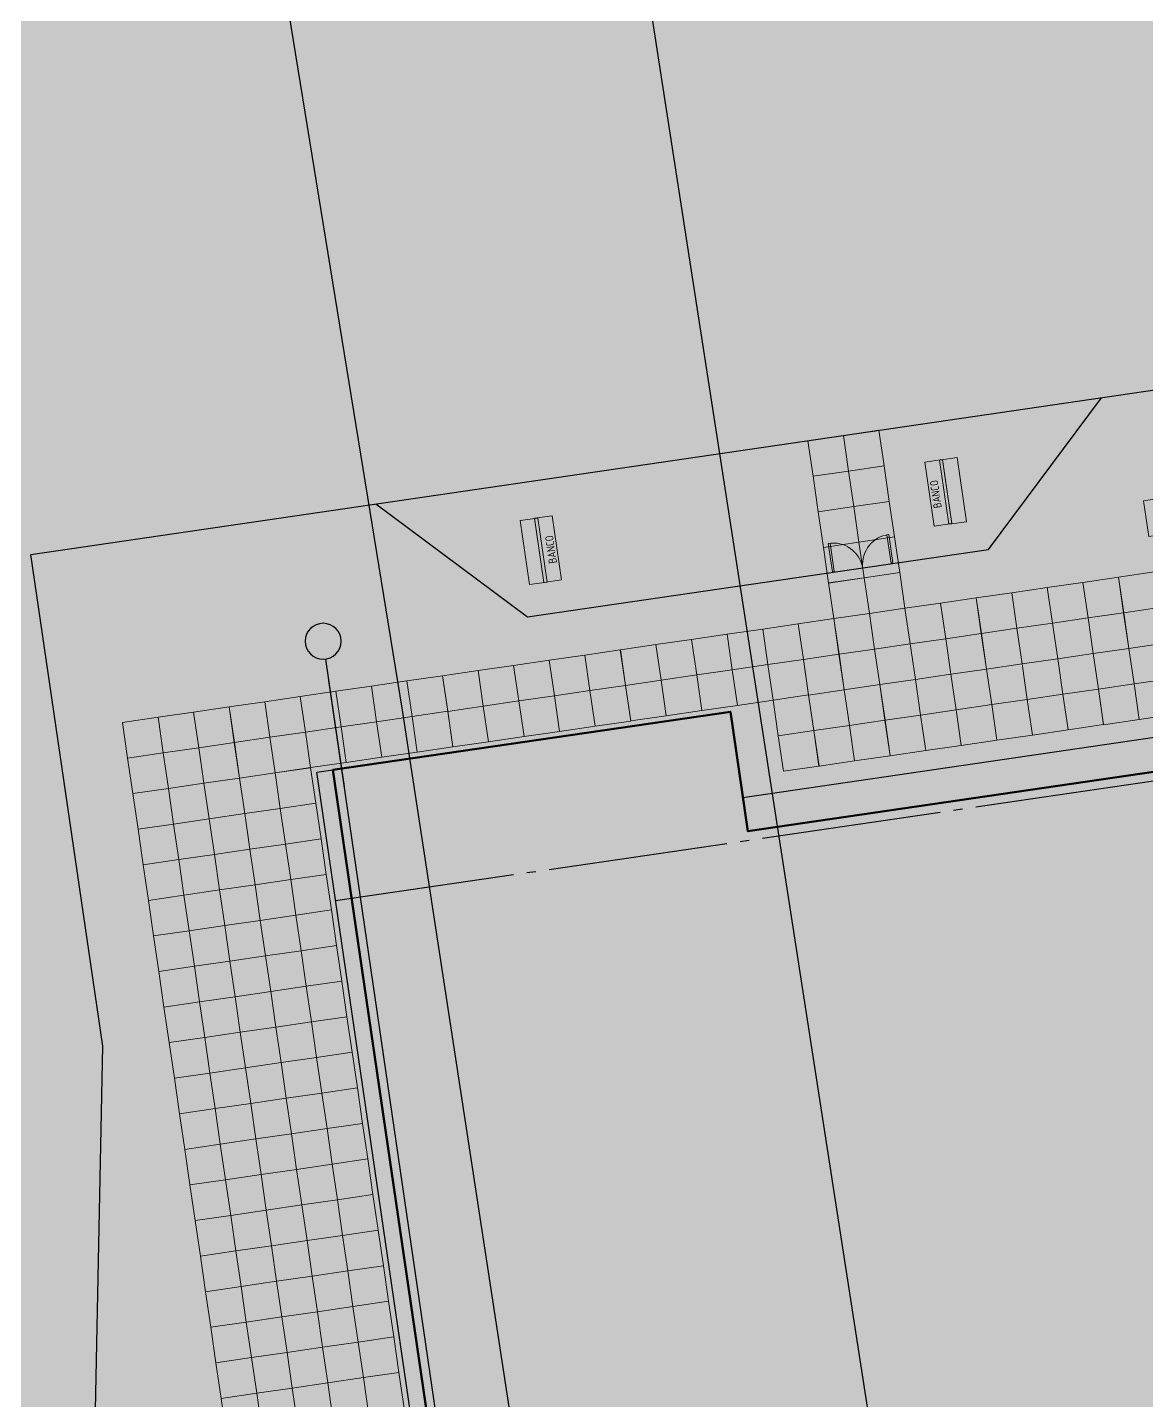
# Model space of a CAD drawing. Header units: metres. Extents: x 2 to 659295185, y -28 to 1124222152.
# Drawn here: x 658552.33 to 658583.47, y 1124513.57 to 1124551.76 of the extents above; entities that cross this region are included whole.
import ezdxf

# ---------------------------------------------------------------- set-up
doc = ezdxf.new("R2010")
doc.units = ezdxf.units.M
doc.header["$MEASUREMENT"] = 0
doc.linetypes.add('GOST2.303 5', pattern=[24, 20, -1.5, 1, -1.5])
doc.layers.add('AREA ACERA', color=7, linetype='CONTINUOUS', lineweight=15, true_color=0xfbe193)
doc.layers.add('parcela escuela', color=7, linetype='CONTINUOUS', lineweight=9, true_color=0xfffbf0)
doc.layers.add('area verde', color=76, linetype='CONTINUOUS', lineweight=13)
doc.layers.add('ESCUELA', color=7, linetype='CONTINUOUS', lineweight=15)
doc.layers.add('MANZANA', color=30, linetype='CONTINUOUS')
doc.styles.add("PG'''Edf$0$Arial", font='arial.ttf')
doc.styles.add('ROMANS', font='romans.shx', dxfattribs={"height": 7.5})
doc.linetypes.add('FENCELINE2', pattern='A,0.25,-0.1,[132,ltypeshp.shx,S=0.1,R=0,X=-0.1,Y=0],-0.1,1', length=1.45)

# ---------------------------------------------------------------- blocks, each defined once
blk = doc.blocks.new('Escuela')
at = {"layer": 'ESCUELA', "linetype": 'Continuous', "lineweight": 0}
blk.add_hatch(color=252, dxfattribs=at).paths.add_polyline_path([(259679, 202065), (259679, 211065), (256079, 211065), (256079, 213365), (219579, 213366), (219578, 191506), (230758, 191506), (230759, 194866), (256079, 194865), (256079, 202065)])
at = {"layer": 'ESCUELA', "color": 1, "lineweight": 25}
for p, q in [((219829, 214316), (219828, 189033)), ((259492, 213115), (262229, 213115)), ((259492, 213115), (261529, 213115)), ((259491, 195115), (262229, 195115)), ((259491, 195115), (261529, 195115)), ((219828, 191506), (219828, 189033)), ((259428, 190518), (259428, 189032)), ((259428, 190518), (259428, 189032))]:
    blk.add_line(p, q, dxfattribs=at)
at = {"layer": 'ESCUELA', "color": 1, "ltscale": 3.333333}
for p, q in [((259492, 213115), (262229, 213115)), ((259492, 213115), (261529, 213115)), ((259491, 195115), (262229, 195115)), ((259491, 195115), (261529, 195115)), ((219828, 191506), (219828, 189033)), ((219828, 191506), (219828, 189033)), ((259428, 190518), (259428, 189032)), ((259428, 190518), (259428, 189032))]:
    blk.add_line(p, q, dxfattribs=at)
at = {"layer": 'ESCUELA', "color": 5, "lineweight": 30, "ltscale": 100}
blk.add_lwpolyline([(256529, 211515), (256529, 214315), (219129, 214316), (219128, 191506), (230758, 191506), (230759, 193916), (256529, 193915), (256529, 201615), (260129, 201615), (260129, 211515), (256529, 211515)], close=True, dxfattribs=at)
at = {"layer": 'ESCUELA', "color": 1, "linetype": 'GOST2.303 5', "lineweight": 25, "ltscale": 250}
for points in [[(219129, 213116), (256529, 213115), (259429, 213115), (262533, 213115)], [(259429, 213115), (259429, 202065), (259428, 189975), (259428, 188426)], [(219129, 195116), (256079, 195115), (259429, 195115), (262532, 195115)]]:
    blk.add_lwpolyline(points, dxfattribs=at)
at = {"layer": 'ESCUELA', "color": 7, "lineweight": 70, "ltscale": 0.033333}
blk.add_lwpolyline([(259679, 202065), (259679, 211065), (256079, 211065), (256079, 213365), (219579, 213366), (219578, 191506), (230758, 191506), (230759, 194866), (256079, 194865), (256079, 202065), (259679, 202065)], close=True, dxfattribs=at)
at = {"layer": 'ESCUELA', "color": 1, "linetype": 'GOST2.303 5', "lineweight": 25, "ltscale": 100}
blk.add_lwpolyline([(219828, 192006), (219828, 191506), (219828, 189976), (219828, 188428)], dxfattribs=at)
at = {"layer": 'ESCUELA', "color": 1, "linetype": 'Continuous', "lineweight": 25, "ltscale": 100}
for centre in [(263033, 213115), (263032, 195115), (219828, 187928), (259428, 187926)]:
    blk.add_circle(centre, 500, dxfattribs=at)
at = {"layer": 'ESCUELA', "color": 1, "linetype": 'Continuous', "insert": (230896, 201824), "char_height": 1.75, "width": 40.75, "attachment_point": 5, "rotation": 197.7917, "style": "PG'''Edf$0$Arial"}
blk.add_mtext('Escuela bolivariana{\\C6; }', dxfattribs=at)

msp = doc.modelspace()

# ---------------------------------------------------------------- hatches: boundary and pattern name
at = {"layer": 'AREA ACERA'}
h = msp.add_hatch(color=256, dxfattribs=at)
h.dxf.hatch_style = 1
edge = h.paths.add_edge_path()
edge.add_line((658559.65, 1124455.9139), (658562.3168, 1124437.674))
edge.add_line((658562.3168, 1124437.674), (658561.1295, 1124437.5004))
edge.add_line((658561.1295, 1124437.5004), (658561.5635, 1124434.532))
edge.add_line((658561.5635, 1124434.532), (658562.7507, 1124434.7055))
edge.add_line((658562.7507, 1124434.7055), (658567.8576, 1124399.7773))
edge.add_line((658567.8576, 1124399.7773), (658569.6385, 1124400.0377))
edge.add_line((658569.6385, 1124400.0377), (658561.3585, 1124456.6712))
edge.add_line((658561.3585, 1124456.6712), (658561.1606, 1124456.6423))
edge.add_arc((658561.5656, 1124453.8717), 2.8, 98.31808, 133.16799)
edge = h.paths.add_edge_path()
edge.add_line((658557.9101, 1124467.8139), (658558.651, 1124462.7458))
edge.add_arc((658559.9019, 1124465.2508), 2.8, 243.46515, 278.31808)
edge.add_line((658560.307, 1124462.4803), (658560.5049, 1124462.5092))
edge.add_line((658560.5049, 1124462.5092), (658559.6181, 1124468.5712))
edge.add_line((658559.6181, 1124468.5712), (658559.4197, 1124468.5422))
edge.add_arc((658559.826, 1124465.7715), 2.8004, 98.34305, 133.16976)
edge = h.paths.add_edge_path()
edge.add_line((658536.3313, 1124607.3073), (658551.1174, 1124609.4691))
edge.add_line((658551.1174, 1124609.4691), (658551.203, 1124609.0798))
edge.add_arc((658547.7786, 1124608.3269), 3.5062, -10.87165, 12.40028, ccw=False)
edge.add_line((658551.2219, 1124607.6656), (658539.532, 1124605.9564))
edge.add_line((658539.532, 1124605.9564), (658546.1885, 1124560.4282))
edge.add_line((658546.1885, 1124560.4282), (658549.3183, 1124552.8171))
edge.add_line((658549.3183, 1124552.8171), (658584.7438, 1124557.9966))
edge.add_line((658584.7438, 1124557.9966), (658587.0585, 1124542.1649))
edge.add_line((658587.0585, 1124542.1649), (658552.4266, 1124537.102))
edge.add_line((658552.4266, 1124537.102), (658554.4268, 1124523.4197))
edge.add_line((658554.4268, 1124523.4197), (658554.0868, 1124506.4069))
edge.add_line((658554.0868, 1124506.4069), (658558.765, 1124474.4093))
edge.add_line((658558.765, 1124474.4093), (658558.5671, 1124474.3804))
edge.add_arc((658558.162, 1124477.1509), 2.8, 243.46526, 278.31808, ccw=False)
edge.add_line((658556.9112, 1124474.6459), (658553.7523, 1124496.2513))
edge.add_line((658553.7523, 1124496.2513), (658552.5651, 1124496.0777))
edge.add_line((658552.5651, 1124496.0777), (658552.3047, 1124497.8587))
edge.add_line((658552.3047, 1124497.8587), (658553.492, 1124498.0323))
edge.add_line((658553.492, 1124498.0323), (658551.2283, 1124513.515))
edge.add_line((658551.2283, 1124513.515), (658551.4225, 1124523.2314))
edge.add_line((658551.4225, 1124523.2314), (658547.6608, 1124548.9598))
edge.add_line((658547.6608, 1124548.9598), (658545.1553, 1124555.0526))
edge.add_line((658545.1553, 1124555.0526), (658540.7595, 1124585.1184))
edge.add_line((658540.7595, 1124585.1184), (658539.5721, 1124584.9448))
edge.add_line((658539.5721, 1124584.9448), (658539.1381, 1124587.9133))
edge.add_line((658539.1381, 1124587.9133), (658540.3255, 1124588.0869))
edge.add_line((658540.3255, 1124588.0869), (658537.7502, 1124605.6957))
edge.add_line((658537.7502, 1124605.6957), (658536.5636, 1124605.5221))
edge.add_line((658536.5636, 1124605.5221), (658536.3607, 1124606.9097))
edge.add_arc((658539.1312, 1124607.3148), 2.8, 180.15361, 188.31804, ccw=False)
h.paths.add_polyline_path([(658552.8156, 1124547.2647), (658553.3942, 1124543.3067), (658557.3521, 1124543.8854), (658556.7735, 1124547.8433)], flags=16)
h.paths.add_polyline_path([(658560.7314, 1124548.422), (658561.3101, 1124544.4641), (658565.268, 1124545.0428), (658564.6893, 1124549.0007)], flags=16)
h.paths.add_polyline_path([(658568.6472, 1124549.5794), (658569.2259, 1124545.6214), (658573.1838, 1124546.2001), (658572.6052, 1124550.158)], flags=16)
h.paths.add_polyline_path([(658576.5631, 1124550.7367), (658577.1417, 1124546.7788), (658581.0997, 1124547.3575), (658580.521, 1124551.3154)], flags=16)
at = {"layer": 'area verde'}
h = msp.add_hatch(color=256, dxfattribs=at)
h.dxf.hatch_style = 1
h.paths.add_polyline_path([(658552.8156, 1124547.2647), (658553.3942, 1124543.3067), (658557.3521, 1124543.8854), (658556.7735, 1124547.8433)])
h.paths.add_polyline_path([(658560.7314, 1124548.422), (658561.3101, 1124544.4641), (658565.268, 1124545.0428), (658564.6893, 1124549.0007)])
h.paths.add_polyline_path([(658572.6052, 1124550.158), (658568.6472, 1124549.5794), (658569.2259, 1124545.6214), (658573.1838, 1124546.2001)])
h.paths.add_polyline_path([(658577.1417, 1124546.7788), (658581.0997, 1124547.3575), (658580.521, 1124551.3154), (658576.5631, 1124550.7367)])
at = {"layer": 'parcela escuela'}
msp.add_hatch(color=256, dxfattribs=at).paths.add_polyline_path([(658552.4267, 1124537.1015), (658587.0585, 1124542.1649), (658585.9011, 1124550.0807), (658620.5431, 1124555.1456), (658609.4592, 1124472.7001), (658560.0707, 1124465.4792), (658554.0868, 1124506.4069), (658554.4268, 1124523.4197)])

# ---------------------------------------------------------------- linework, layer by layer
at = {"layer": 'ESCUELA', "color": 1, "linetype": 'FENCELINE2', "lineweight": 30, "ltscale": 1.8, "elevation": 433.2399}
for points in [[(658552.4267, 1124537.1015), (658587.0585, 1124542.1649), (658585.9011, 1124550.0807), (658620.5431, 1124555.1456), (658609.4592, 1124472.7001), (658560.0707, 1124465.4792), (658554.0868, 1124506.4069), (658554.4268, 1124523.4197), (658552.4267, 1124537.1015)], [(658562.0254, 1124538.5049), (658566.2478, 1124535.3609), (658579.0754, 1124537.2388), (658582.2203, 1124541.4575)]]:
    msp.add_lwpolyline(points, dxfattribs=at)
at = {"layer": 'ESCUELA', "color": 248, "linetype": 'Continuous', "ltscale": 0.4, "elevation": 433.2399, "flags": 128}
for points in [[(658575.1818, 1124539.4187), (658575.0369, 1124540.4082), (658576.0264, 1124540.553), (658576.1712, 1124539.5636)], [(658574.1924, 1124539.2732), (658574.0476, 1124540.2626), (658575.037, 1124540.4075), (658575.1819, 1124539.418)], [(658574.3373, 1124538.2837), (658574.1924, 1124539.2732), (658575.1819, 1124539.418), (658575.3267, 1124538.4286)], [(658575.3266, 1124538.4293), (658575.1818, 1124539.4187), (658576.1712, 1124539.5636), (658576.3161, 1124538.5741)], [(658575.4715, 1124537.4398), (658575.3266, 1124538.4293), (658576.3161, 1124538.5741), (658576.4609, 1124537.5847)], [(658584.5273, 1124537.7459), (658584.3828, 1124538.7354), (658583.3933, 1124538.5909), (658583.5378, 1124537.6014)], [(658574.4821, 1124537.2943), (658574.3373, 1124538.2837), (658575.3267, 1124538.4286), (658575.4716, 1124537.4391)], [(658574.627, 1124536.3048), (658574.4821, 1124537.2943), (658575.4716, 1124537.4391), (658575.6164, 1124536.4496)], [(658575.6163, 1124536.4504), (658575.4715, 1124537.4398), (658576.4609, 1124537.5847), (658576.6058, 1124536.5952)], [(658583.8268, 1124535.6217), (658583.6824, 1124536.6112), (658582.6929, 1124536.4667), (658582.8373, 1124535.4772)], [(658574.7724, 1124535.3154), (658574.6275, 1124536.3049), (658575.617, 1124536.4497), (658575.7618, 1124535.4603)], [(658575.7617, 1124535.461), (658575.6169, 1124536.4505), (658576.6063, 1124536.5953), (658576.7512, 1124535.6059)], [(658581.8459, 1124535.3332), (658581.7014, 1124536.3227), (658580.7119, 1124536.1782), (658580.8564, 1124535.1887)], [(658582.8355, 1124535.4769), (658582.691, 1124536.4664), (658581.7015, 1124536.322), (658581.846, 1124535.3325)], [(658578.8754, 1124534.9002), (658578.7309, 1124535.8897), (658577.7414, 1124535.7452), (658577.8859, 1124534.7557)], [(658579.8668, 1124535.045), (658579.7223, 1124536.0345), (658578.7328, 1124535.89), (658578.8773, 1124534.9005)], [(658580.8564, 1124535.1887), (658580.7119, 1124536.1782), (658579.7224, 1124536.0337), (658579.8669, 1124535.0442)], [(658576.8963, 1124534.612), (658576.7518, 1124535.6015), (658575.7623, 1124535.457), (658575.9068, 1124534.4675)], [(658577.8858, 1124534.7564), (658577.7413, 1124535.746), (658576.7518, 1124535.6015), (658576.8963, 1124534.612)], [(658582.98, 1124534.4874), (658582.8355, 1124535.4769), (658581.846, 1124535.3325), (658581.9905, 1124534.3429)], [(658583.9713, 1124534.6322), (658583.8268, 1124535.6217), (658582.8373, 1124535.4772), (658582.9818, 1124534.4877)], [(658573.9257, 1124534.1797), (658573.7813, 1124535.1692), (658572.7918, 1124535.0247), (658572.9362, 1124534.0352)], [(658574.9154, 1124534.3235), (658574.7709, 1124535.313), (658573.7814, 1124535.1685), (658573.9259, 1124534.179)], [(658575.9067, 1124534.4682), (658575.7622, 1124535.4577), (658574.7727, 1124535.3132), (658574.9172, 1124534.3237)], [(658581.0009, 1124534.1992), (658580.8564, 1124535.1887), (658579.8669, 1124535.0442), (658580.0114, 1124534.0547)], [(658581.9904, 1124534.3437), (658581.8459, 1124535.3332), (658580.8564, 1124535.1887), (658581.0009, 1124534.1992)], [(658570.9558, 1124533.7468), (658570.8114, 1124534.7363), (658569.8218, 1124534.5918), (658569.9663, 1124533.6023)], [(658571.9466, 1124533.8915), (658571.8021, 1124534.881), (658570.8126, 1124534.7365), (658570.9571, 1124533.747)], [(658572.9362, 1124534.0352), (658572.7918, 1124535.0247), (658571.8022, 1124534.8802), (658571.9467, 1124533.8907)], [(658578.0303, 1124533.7669), (658577.8858, 1124534.7564), (658576.8963, 1124534.612), (658577.0408, 1124533.6225)], [(658579.0199, 1124533.9107), (658578.8754, 1124534.9002), (658577.8859, 1124534.7557), (658578.0304, 1124533.7662)], [(658580.0113, 1124534.0554), (658579.8668, 1124535.045), (658578.8773, 1124534.9005), (658579.0217, 1124533.911)], [(658568.9752, 1124533.4561), (658568.8307, 1124534.4456), (658567.8412, 1124534.3011), (658567.9857, 1124533.3116)], [(658569.9662, 1124533.603), (658569.8217, 1124534.5925), (658568.8322, 1124534.4481), (658568.9767, 1124533.4586)], [(658575.0598, 1124533.3339), (658574.9154, 1124534.3235), (658573.9259, 1124534.179), (658574.0703, 1124533.1895)], [(658576.0512, 1124533.4787), (658575.9067, 1124534.4682), (658574.9172, 1124534.3237), (658575.0617, 1124533.3342)], [(658577.0408, 1124533.6225), (658576.8963, 1124534.612), (658575.9068, 1124534.4675), (658576.0513, 1124533.478)], [(658582.1349, 1124533.3542), (658581.9904, 1124534.3437), (658581.0009, 1124534.1992), (658581.1454, 1124533.2097)], [(658583.1245, 1124533.4979), (658582.98, 1124534.4874), (658581.9905, 1124534.3429), (658582.135, 1124533.3534)], [(658584.1158, 1124533.6427), (658583.9713, 1124534.6322), (658582.9818, 1124534.4877), (658583.1263, 1124533.4982)], [(658566.0065, 1124533.0241), (658565.862, 1124534.0136), (658564.8725, 1124533.8691), (658565.017, 1124532.8796)], [(658566.9961, 1124533.1678), (658566.8516, 1124534.1574), (658565.8621, 1124534.0129), (658566.0066, 1124533.0234)], [(658567.9857, 1124533.3116), (658567.8412, 1124534.3011), (658566.8517, 1124534.1566), (658566.9962, 1124533.1671)], [(658573.0807, 1124533.0457), (658572.9362, 1124534.0352), (658571.9467, 1124533.8907), (658572.0912, 1124532.9012)], [(658574.0702, 1124533.1902), (658573.9257, 1124534.1797), (658572.9362, 1124534.0352), (658573.0807, 1124533.0457)], [(658580.1557, 1124533.0659), (658580.0113, 1124534.0554), (658579.0217, 1124533.911), (658579.1662, 1124532.9215)], [(658581.1454, 1124533.2097), (658581.0009, 1124534.1992), (658580.0114, 1124534.0547), (658580.1558, 1124533.0652)], [(658563.0378, 1124532.5914), (658562.8934, 1124533.5809), (658561.9039, 1124533.4364), (658562.0483, 1124532.4469)], [(658564.0274, 1124532.7359), (658563.8829, 1124533.7254), (658562.8934, 1124533.5809), (658563.0378, 1124532.5914)], [(658565.017, 1124532.8796), (658564.8725, 1124533.8691), (658563.883, 1124533.7246), (658564.0275, 1124532.7351)], [(658570.1107, 1124532.6135), (658569.9662, 1124533.603), (658568.9767, 1124533.4586), (658569.1212, 1124532.469)], [(658571.1003, 1124532.7573), (658570.9558, 1124533.7468), (658569.9663, 1124533.6023), (658570.1108, 1124532.6128)], [(658572.0911, 1124532.902), (658571.9466, 1124533.8915), (658570.9571, 1124533.747), (658571.1016, 1124532.7575)], [(658577.1853, 1124532.6329), (658577.0408, 1124533.6225), (658576.0513, 1124533.478), (658576.1958, 1124532.4885)], [(658578.1748, 1124532.7774), (658578.0303, 1124533.7669), (658577.0408, 1124533.6225), (658577.1853, 1124532.6329)], [(658579.1644, 1124532.9212), (658579.0199, 1124533.9107), (658578.0304, 1124533.7662), (658578.1749, 1124532.7767)], [(658584.2603, 1124532.6532), (658584.1158, 1124533.6427), (658583.1263, 1124533.4982), (658583.2708, 1124532.5087)], [(658561.0587, 1124532.3031), (658560.9142, 1124533.2926), (658559.9247, 1124533.1482), (658560.0692, 1124532.1586)], [(658562.0483, 1124532.4469), (658561.9039, 1124533.4364), (658560.9143, 1124533.2919), (658561.0588, 1124532.3024)], [(658567.1406, 1124532.1783), (658566.9961, 1124533.1678), (658566.0066, 1124533.0234), (658566.1511, 1124532.0339)], [(658568.1302, 1124532.3221), (658567.9857, 1124533.3116), (658566.9962, 1124533.1671), (658567.1407, 1124532.1776)], [(658569.1197, 1124532.4666), (658568.9752, 1124533.4561), (658567.9857, 1124533.3116), (658568.1302, 1124532.3221)], [(658574.2147, 1124532.2007), (658574.0702, 1124533.1902), (658573.0807, 1124533.0457), (658573.2252, 1124532.0562)], [(658575.2043, 1124532.3444), (658575.0598, 1124533.3339), (658574.0703, 1124533.1895), (658574.2148, 1124532.2)], [(658576.1957, 1124532.4892), (658576.0512, 1124533.4787), (658575.0617, 1124533.3342), (658575.2062, 1124532.3447)], [(658581.2898, 1124532.2202), (658581.1454, 1124533.2097), (658580.1558, 1124533.0652), (658580.3003, 1124532.0757)], [(658582.2793, 1124532.3647), (658582.1349, 1124533.3542), (658581.1454, 1124533.2097), (658581.2898, 1124532.2202)], [(658583.269, 1124532.5084), (658583.1245, 1124533.4979), (658582.135, 1124533.3534), (658582.2795, 1124532.3639)], [(658558.0903, 1124531.8689), (658557.9458, 1124532.8585), (658556.9563, 1124532.714), (658557.1008, 1124531.7245)], [(658559.0797, 1124532.0142), (658558.9352, 1124533.0037), (658557.9457, 1124532.8592), (658558.0902, 1124531.8697)], [(658560.0692, 1124532.1586), (658559.9247, 1124533.1482), (658558.9352, 1124533.0037), (658559.0797, 1124532.0142)], [(658565.1615, 1124531.8901), (658565.017, 1124532.8796), (658564.0275, 1124532.7351), (658564.1719, 1124531.7456)], [(658566.151, 1124532.0346), (658566.0065, 1124533.0241), (658565.017, 1124532.8796), (658565.1615, 1124531.8901)], [(658579.3089, 1124531.9317), (658579.1644, 1124532.9212), (658578.1749, 1124532.7767), (658578.3194, 1124531.7872)], [(658580.3002, 1124532.0764), (658580.1557, 1124533.0659), (658579.1662, 1124532.9215), (658579.3107, 1124531.9319)], [(658556.1113, 1124531.58), (658555.9668, 1124532.5695), (658554.9773, 1124532.425), (658555.1218, 1124531.4355)], [(658557.1008, 1124531.7245), (658556.9563, 1124532.714), (658555.9668, 1124532.5695), (658556.1113, 1124531.58)], [(658562.1928, 1124531.4574), (658562.0483, 1124532.4469), (658561.0588, 1124532.3024), (658561.2033, 1124531.3129)], [(658563.1823, 1124531.6019), (658563.0378, 1124532.5914), (658562.0483, 1124532.4469), (658562.1928, 1124531.4574)], [(658564.1718, 1124531.7463), (658564.0274, 1124532.7359), (658563.0378, 1124532.5914), (658563.1823, 1124531.6019)], [(658576.3402, 1124531.4997), (658576.1957, 1124532.4892), (658575.2062, 1124532.3447), (658575.3506, 1124531.3552)], [(658577.3298, 1124531.6434), (658577.1853, 1124532.6329), (658576.1958, 1124532.4885), (658576.3403, 1124531.499)], [(658578.3193, 1124531.7879), (658578.1748, 1124532.7774), (658577.1853, 1124532.6329), (658577.3298, 1124531.6434)], [(658560.2137, 1124531.1691), (658560.0692, 1124532.1586), (658559.0797, 1124532.0142), (658559.2242, 1124531.0247)], [(658561.2032, 1124531.3136), (658561.0587, 1124532.3031), (658560.0692, 1124532.1586), (658560.2137, 1124531.1691)], [(658574.3592, 1124531.2112), (658574.2147, 1124532.2007), (658573.2252, 1124532.0562), (658573.3697, 1124531.0667)], [(658575.3488, 1124531.3549), (658575.2043, 1124532.3444), (658574.2148, 1124532.2), (658574.3593, 1124531.2104)], [(658557.2453, 1124530.735), (658557.1008, 1124531.7245), (658556.1113, 1124531.58), (658556.2558, 1124530.5905)], [(658558.2348, 1124530.8794), (658558.0903, 1124531.8689), (658557.1008, 1124531.7245), (658557.2453, 1124530.735)], [(658559.2242, 1124531.0247), (658559.0797, 1124532.0142), (658558.0902, 1124531.8697), (658558.2347, 1124530.8802)], [(658556.2558, 1124530.5905), (658556.1113, 1124531.58), (658555.1218, 1124531.4355), (658555.2663, 1124530.446)], [(658558.3792, 1124529.8907), (658558.2347, 1124530.8802), (658557.2452, 1124530.7357), (658557.3897, 1124529.7462)], [(658559.3688, 1124530.0344), (658559.2243, 1124531.0239), (658558.2348, 1124530.8794), (658558.3793, 1124529.8899)], [(658560.3583, 1124530.1789), (658560.2138, 1124531.1684), (658559.2243, 1124531.0239), (658559.3688, 1124530.0344)], [(658556.4002, 1124529.6017), (658556.2557, 1124530.5912), (658555.2662, 1124530.4467), (658555.4107, 1124529.4572)], [(658557.3897, 1124529.7462), (658557.2452, 1124530.7357), (658556.2557, 1124530.5912), (658556.4002, 1124529.6017)], [(658560.5028, 1124529.1894), (658560.3583, 1124530.1789), (658559.3688, 1124530.0344), (658559.5133, 1124529.0449)], [(658557.5342, 1124528.7567), (658557.3897, 1124529.7462), (658556.4002, 1124529.6017), (658556.5446, 1124528.6122)], [(658558.5237, 1124528.9012), (658558.3792, 1124529.8907), (658557.3897, 1124529.7462), (658557.5342, 1124528.7567)], [(658559.5133, 1124529.0449), (658559.3688, 1124530.0344), (658558.3793, 1124529.8899), (658558.5238, 1124528.9004)], [(658556.5446, 1124528.6122), (658556.4002, 1124529.6017), (658555.4107, 1124529.4572), (658555.5551, 1124528.4677)], [(658559.6578, 1124528.0554), (658559.5133, 1124529.0449), (658558.5238, 1124528.9004), (658558.6683, 1124527.9109)], [(658560.6473, 1124528.1999), (658560.5028, 1124529.1894), (658559.5133, 1124529.0449), (658559.6578, 1124528.0554)], [(658556.6891, 1124527.6227), (658556.5446, 1124528.6122), (658555.5551, 1124528.4677), (658555.6996, 1124527.4782)], [(658557.6786, 1124527.7672), (658557.5342, 1124528.7567), (658556.5446, 1124528.6122), (658556.6891, 1124527.6227)], [(658558.6681, 1124527.9116), (658558.5237, 1124528.9012), (658557.5342, 1124528.7567), (658557.6786, 1124527.7672)], [(658558.8126, 1124526.9221), (658558.6681, 1124527.9116), (658557.6786, 1124527.7672), (658557.8231, 1124526.7777)], [(658559.8022, 1124527.0659), (658559.6578, 1124528.0554), (658558.6683, 1124527.9109), (658558.8127, 1124526.9214)], [(658560.7918, 1124527.2104), (658560.6473, 1124528.1999), (658559.6578, 1124528.0554), (658559.8022, 1124527.0659)], [(658556.8336, 1124526.6332), (658556.6891, 1124527.6227), (658555.6996, 1124527.4782), (658555.8441, 1124526.4887)], [(658557.8231, 1124526.7777), (658557.6786, 1124527.7672), (658556.6891, 1124527.6227), (658556.8336, 1124526.6332)], [(658559.9467, 1124526.0764), (658559.8022, 1124527.0659), (658558.8127, 1124526.9214), (658558.9572, 1124525.9319)], [(658560.9362, 1124526.2209), (658560.7918, 1124527.2104), (658559.8022, 1124527.0659), (658559.9467, 1124526.0764)], [(658557.9676, 1124525.7881), (658557.8231, 1124526.7777), (658556.8336, 1124526.6332), (658556.9781, 1124525.6437)], [(658558.9571, 1124525.9326), (658558.8126, 1124526.9221), (658557.8231, 1124526.7777), (658557.9676, 1124525.7881)], [(658556.9781, 1124525.6437), (658556.8336, 1124526.6332), (658555.8441, 1124526.4887), (658555.9886, 1124525.4992)], [(658559.1016, 1124524.9431), (658558.9571, 1124525.9326), (658557.9676, 1124525.7881), (658558.1121, 1124524.7986)], [(658560.0911, 1124525.0876), (658559.9466, 1124526.0771), (658558.9571, 1124525.9326), (658559.1016, 1124524.9431)], [(658561.0807, 1124525.2314), (658560.9362, 1124526.2209), (658559.9467, 1124526.0764), (658560.0912, 1124525.0869)], [(658557.1226, 1124524.6542), (658556.9781, 1124525.6437), (658555.9886, 1124525.4992), (658556.1331, 1124524.5097)], [(658558.1121, 1124524.7986), (658557.9676, 1124525.7881), (658556.9781, 1124525.6437), (658557.1226, 1124524.6542)], [(658561.2252, 1124524.2419), (658561.0807, 1124525.2314), (658560.0912, 1124525.0869), (658560.2357, 1124524.0974)], [(658558.2566, 1124523.8091), (658558.1121, 1124524.7986), (658557.1226, 1124524.6542), (658557.2671, 1124523.6646)], [(658559.2461, 1124523.9536), (658559.1016, 1124524.9431), (658558.1121, 1124524.7986), (658558.2566, 1124523.8091)], [(658560.2356, 1124524.0981), (658560.0911, 1124525.0876), (658559.1016, 1124524.9431), (658559.2461, 1124523.9536)], [(658557.2671, 1124523.6646), (658557.1226, 1124524.6542), (658556.1331, 1124524.5097), (658556.2776, 1124523.5202)], [(658560.3801, 1124523.1086), (658560.2356, 1124524.0981), (658559.2461, 1124523.9536), (658559.3906, 1124522.9641)], [(658561.3697, 1124523.2524), (658561.2252, 1124524.2419), (658560.2357, 1124524.0974), (658560.3802, 1124523.1079)], [(658557.4116, 1124522.6751), (658557.2671, 1124523.6646), (658556.2776, 1124523.5202), (658556.4221, 1124522.5307)], [(658558.4011, 1124522.8196), (658558.2566, 1124523.8091), (658557.2671, 1124523.6646), (658557.4116, 1124522.6751)], [(658559.3906, 1124522.9641), (658559.2461, 1124523.9536), (658558.2566, 1124523.8091), (658558.4011, 1124522.8196)], [(658561.5142, 1124522.2628), (658561.3697, 1124523.2524), (658560.3802, 1124523.1079), (658560.5247, 1124522.1184)], [(658559.5351, 1124521.9746), (658559.3906, 1124522.9641), (658558.4011, 1124522.8196), (658558.5456, 1124521.8301)], [(658560.5246, 1124522.1191), (658560.3801, 1124523.1086), (658559.3906, 1124522.9641), (658559.5351, 1124521.9746)], [(658557.556, 1124521.6856), (658557.4116, 1124522.6751), (658556.4221, 1124522.5307), (658556.5665, 1124521.5412)], [(658558.5456, 1124521.8301), (658558.4011, 1124522.8196), (658557.4116, 1124522.6751), (658557.556, 1124521.6856)], [(658560.669, 1124521.1296), (658560.5246, 1124522.1191), (658559.5351, 1124521.9746), (658559.6795, 1124520.9851)], [(658561.6587, 1124521.2733), (658561.5142, 1124522.2628), (658560.5247, 1124522.1184), (658560.6692, 1124521.1289)], [(658558.69, 1124520.8406), (658558.5456, 1124521.8301), (658557.556, 1124521.6856), (658557.7005, 1124520.6961)], [(658559.6795, 1124520.9851), (658559.5351, 1124521.9746), (658558.5456, 1124521.8301), (658558.69, 1124520.8406)], [(658557.7005, 1124520.6961), (658557.556, 1124521.6856), (658556.5665, 1124521.5412), (658556.711, 1124520.5516)], [(658559.824, 1124519.9956), (658559.6795, 1124520.9851), (658558.69, 1124520.8406), (658558.8345, 1124519.8511)], [(658560.8135, 1124520.1401), (658560.669, 1124521.1296), (658559.6795, 1124520.9851), (658559.824, 1124519.9956)], [(658561.803, 1124520.2846), (658561.6586, 1124521.2741), (658560.669, 1124521.1296), (658560.8135, 1124520.1401)], [(658557.845, 1124519.7066), (658557.7005, 1124520.6961), (658556.711, 1124520.5516), (658556.8555, 1124519.5621)], [(658558.8345, 1124519.8511), (658558.69, 1124520.8406), (658557.7005, 1124520.6961), (658557.845, 1124519.7066)], [(658561.9475, 1124519.2951), (658561.803, 1124520.2846), (658560.8135, 1124520.1401), (658560.958, 1124519.1506)], [(658558.979, 1124518.8616), (658558.8345, 1124519.8511), (658557.845, 1124519.7066), (658557.9895, 1124518.7171)], [(658559.9685, 1124519.0061), (658559.824, 1124519.9956), (658558.8345, 1124519.8511), (658558.979, 1124518.8616)], [(658560.958, 1124519.1506), (658560.8135, 1124520.1401), (658559.824, 1124519.9956), (658559.9685, 1124519.0061)], [(658557.9895, 1124518.7171), (658557.845, 1124519.7066), (658556.8555, 1124519.5621), (658557, 1124518.5726)], [(658561.1025, 1124518.1611), (658560.958, 1124519.1506), (658559.9685, 1124519.0061), (658560.113, 1124518.0166)], [(658562.092, 1124518.3055), (658561.9475, 1124519.2951), (658560.958, 1124519.1506), (658561.1025, 1124518.1611)], [(658558.134, 1124517.7276), (658557.9895, 1124518.7171), (658557, 1124518.5726), (658557.1445, 1124517.5831)], [(658559.1235, 1124517.8721), (658558.979, 1124518.8616), (658557.9895, 1124518.7171), (658558.134, 1124517.7276)], [(658560.113, 1124518.0166), (658559.9685, 1124519.0061), (658558.979, 1124518.8616), (658559.1235, 1124517.8721)], [(658562.2365, 1124517.316), (658562.092, 1124518.3055), (658561.1025, 1124518.1611), (658561.247, 1124517.1716)], [(658560.2575, 1124517.0271), (658560.113, 1124518.0166), (658559.1235, 1124517.8721), (658559.268, 1124516.8826)], [(658561.247, 1124517.1716), (658561.1025, 1124518.1611), (658560.113, 1124518.0166), (658560.2575, 1124517.0271)], [(658558.2785, 1124516.7381), (658558.134, 1124517.7276), (658557.1445, 1124517.5831), (658557.289, 1124516.5936)], [(658559.268, 1124516.8826), (658559.1235, 1124517.8721), (658558.134, 1124517.7276), (658558.2785, 1124516.7381)], [(658561.3915, 1124516.1821), (658561.247, 1124517.1716), (658560.2575, 1124517.0271), (658560.402, 1124516.0376)], [(658562.381, 1124516.3265), (658562.2365, 1124517.316), (658561.247, 1124517.1716), (658561.3915, 1124516.1821)], [(658559.4125, 1124515.8931), (658559.268, 1124516.8826), (658558.2785, 1124516.7381), (658558.423, 1124515.7486)], [(658560.402, 1124516.0376), (658560.2575, 1124517.0271), (658559.268, 1124516.8826), (658559.4125, 1124515.8931)], [(658558.423, 1124515.7486), (658558.2785, 1124516.7381), (658557.289, 1124516.5936), (658557.4334, 1124515.6041)], [(658560.5465, 1124515.0481), (658560.402, 1124516.0376), (658559.4125, 1124515.8931), (658559.5569, 1124514.9036)], [(658561.536, 1124515.1925), (658561.3915, 1124516.1821), (658560.402, 1124516.0376), (658560.5465, 1124515.0481)], [(658562.5255, 1124515.337), (658562.381, 1124516.3265), (658561.3915, 1124516.1821), (658561.536, 1124515.1925)], [(658558.5674, 1124514.7591), (658558.423, 1124515.7486), (658557.4334, 1124515.6041), (658557.5779, 1124514.6146)], [(658559.5569, 1124514.9036), (658559.4125, 1124515.8931), (658558.423, 1124515.7486), (658558.5674, 1124514.7591)], [(658562.67, 1124514.3475), (658562.5255, 1124515.337), (658561.536, 1124515.1925), (658561.6804, 1124514.203)], [(658559.7014, 1124513.9141), (658559.5569, 1124514.9036), (658558.5674, 1124514.7591), (658558.7119, 1124513.7696)], [(658560.6909, 1124514.0586), (658560.5465, 1124515.0481), (658559.5569, 1124514.9036), (658559.7014, 1124513.9141)], [(658561.6804, 1124514.203), (658561.536, 1124515.1925), (658560.5465, 1124515.0481), (658560.6909, 1124514.0586)], [(658558.7119, 1124513.7696), (658558.5674, 1124514.7591), (658557.5779, 1124514.6146), (658557.7224, 1124513.6251)], [(658561.8249, 1124513.2135), (658561.6804, 1124514.203), (658560.6909, 1124514.0586), (658560.8354, 1124513.069)], [(658562.8144, 1124513.358), (658562.67, 1124514.3475), (658561.6804, 1124514.203), (658561.8249, 1124513.2135)], [(658558.8564, 1124512.7801), (658558.7119, 1124513.7696), (658557.7224, 1124513.6251), (658557.8669, 1124512.6356)], [(658559.8459, 1124512.9246), (658559.7014, 1124513.9141), (658558.7119, 1124513.7696), (658558.8564, 1124512.7801)], [(658560.8354, 1124513.069), (658560.6909, 1124514.0586), (658559.7014, 1124513.9141), (658559.8459, 1124512.9246)]]:
    msp.add_lwpolyline(points, close=True, dxfattribs=at)
at = {"layer": 'ESCUELA', "color": 9, "lineweight": 9, "ltscale": 100, "true_color": 0xc2c2c2, "elevation": 433.2399}
for points in [[(658578.0592, 1124537.956), (658577.7988, 1124539.7371), (658577.304, 1124539.6648), (658577.5644, 1124537.8837)], [(658578.4642, 1124538.0105), (658578.2038, 1124539.7916), (658577.709, 1124539.7193), (658577.9694, 1124537.9382)], [(658577.9694, 1124537.9382), (658577.709, 1124539.7193), (658577.7995, 1124539.7325), (658578.0599, 1124537.9514)], [(658566.7035, 1124536.323), (658566.4431, 1124538.1041), (658566.9379, 1124538.1764), (658567.1983, 1124536.3953)], [(658566.2999, 1124536.2593), (658566.0395, 1124538.0403), (658566.5342, 1124538.1127), (658566.7946, 1124536.3316)], [(658566.7946, 1124536.3316), (658566.5342, 1124538.1127), (658566.4438, 1124538.0994), (658566.7042, 1124536.3184)], [(658574.7326, 1124536.6184), (658574.782, 1124536.6257), (658574.6666, 1124537.4152), (658574.6171, 1124537.4079)], [(658576.4148, 1124536.8644), (658576.3653, 1124536.8572), (658576.2499, 1124537.6467), (658576.2994, 1124537.6539)]]:
    msp.add_lwpolyline(points, close=True, dxfattribs=at)
at = {"layer": 'ESCUELA', "color": 9, "lineweight": 9, "ltscale": 100, "true_color": 0xc2c2c2}
for centre, radius, start, end in [((658574.7465, 1124536.5739, 433.2399), 0.844, 11.45279, 98.81357), ((658576.4133, 1124536.8185, 433.2399), 0.8431, 97.76393, 185.24242)]:
    msp.add_arc(centre, radius, start, end, dxfattribs=at)
at = {"layer": 'MANZANA', "lineweight": -2}
for p, q in [((658542.1474, 1124659.2089), (658562.762, 1124532.7646)), ((658593.3788, 1124399.5217), (658564.9471, 1124582.7744)), ((658562.762, 1124532.7646), (658583.4096, 1124398.042))]:
    msp.add_line(p, q, dxfattribs=at)

# ---------------------------------------------------------------- block references
at = {"layer": 'ESCUELA', "color": 9, "lineweight": 15, "ltscale": 100, "true_color": 0xc2c2c2, "xscale": -0.001, "yscale": 0.001, "zscale": 0.001, "rotation": 188.320151876244}
msp.add_blockref('Escuela', (658315.8531, 1124688.8239, 433.2399), dxfattribs=at)

# ---------------------------------------------------------------- texts
at = {"layer": 'ESCUELA', "color": 9, "lineweight": 9, "ltscale": 100, "true_color": 0xc2c2c2, "style": 'ROMANS', "width": 0.8}
for rotation, p in [(98.31472, (658577.7763, 1124538.4027, 433.2399)), (98.32155, (658567.0694, 1124536.8645, 433.2399))]:
    msp.add_text('BANCO', height=0.225, rotation=rotation, dxfattribs=at).set_placement(p)

doc.saveas('drawing.dxf')
